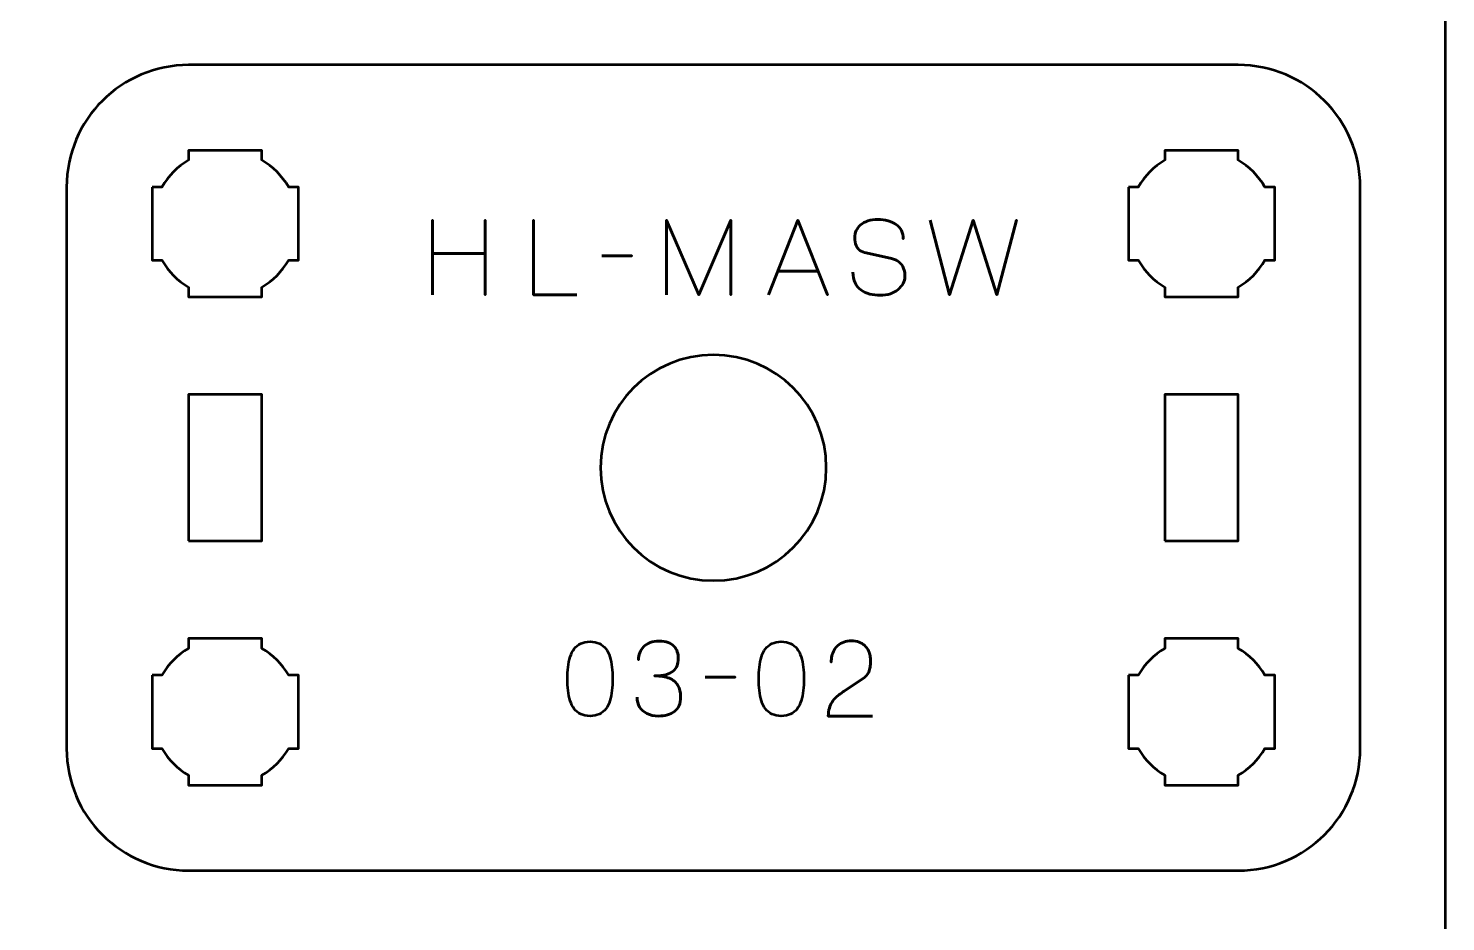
# Model space of a CAD drawing. Header units: centimetres. Extents: x -21 to 0, y -29.7 to 0.
# Drawn here: x -5.81 to 0, y -24.31 to -20.65 of the extents above; entities that cross this region are included whole.
import ezdxf

# ---------------------------------------------------------------- set-up
doc = ezdxf.new("R2010")
doc.units = ezdxf.units.CM
doc.header["$MEASUREMENT"] = 0
doc.layers.add('Layer 1', color=7, linetype='Continuous')

msp = doc.modelspace()

# ---------------------------------------------------------------- linework, layer by layer
at = {"layer": 'Layer 1', "lineweight": 53}
for points in [[(-5.15, -22.75), (-4.85, -22.75), (-4.85, -22.15), (-5.15, -22.15), (-5.15, -22.75)], [(-1.15, -22.75), (-0.85, -22.75), (-0.85, -22.15), (-1.15, -22.15), (-1.15, -22.75)]]:
    msp.add_lwpolyline(points, close=True, dxfattribs=at)
at = {"layer": 'Layer 1', "color": 1, "lineweight": 53}
msp.add_open_spline([(-21.00003, -29.19995), (-21.00003, -29.19995), (-21.00003, -2.89992), (-21.00003, -2.89992), (-21.00003, -2.89992), (-21.00003, -2.81709), (-20.93286, -2.74992), (-20.85003, -2.74992), (-20.85003, -2.74992), (-20.7672, -2.74992), (-20.70003, -2.68275), (-20.70003, -2.59992), (-20.70003, -2.59992), (-20.70003, -2.51709), (-20.7672, -2.44992), (-20.85003, -2.44992), (-20.85003, -2.44992), (-20.93286, -2.44992), (-21.00003, -2.38275), (-21.00003, -2.29992), (-21.00003, -2.29992), (-21.00003, -2.21709), (-20.93286, -2.14992), (-20.85003, -2.14992), (-20.85003, -2.14992), (-20.7672, -2.14992), (-20.70003, -2.08275), (-20.70003, -1.99992), (-20.70003, -1.99992), (-20.70003, -1.91709), (-20.7672, -1.84992), (-20.85003, -1.84992), (-20.85003, -1.84992), (-20.93286, -1.84992), (-21.00003, -1.78275), (-21.00003, -1.69992), (-21.00003, -1.69992), (-21.00003, -1.61709), (-20.93286, -1.54992), (-20.85003, -1.54992), (-20.85003, -1.54992), (-20.7672, -1.54992), (-20.70003, -1.48275), (-20.70003, -1.39992), (-20.70003, -1.39992), (-20.70003, -1.31709), (-20.7672, -1.24992), (-20.85003, -1.24992), (-20.85003, -1.24992), (-20.93286, -1.24992), (-21.00003, -1.18275), (-21.00003, -1.09992), (-21.00003, -1.09992), (-21.00003, -1.09992), (-21.00003, -0.49992), (-21.00003, -0.49992), (-21.00003, -0.49992), (-21.00003, -0.22295), (-20.77694, 0.00004), (-20.49994, 0.00004), (-20.49994, 0.00004), (-20.49994, 0.00004), (-0.50008, 0.00004), (-0.50008, 0.00004), (-0.50008, 0.00004), (-0.22294, 0.00004), (0.00002, -0.22295), (0.00002, -0.49992), (0.00002, -0.49992), (0.00002, -0.49992), (0.00002, -29.19995), (0.00002, -29.19995), (0.00002, -29.19995), (0.00002, -29.47695), (-0.22294, -29.70004), (-0.50008, -29.70004), (-0.50008, -29.70004), (-0.50008, -29.70004), (-20.49994, -29.70004), (-20.49994, -29.70004), (-20.49994, -29.70004), (-20.77694, -29.70004), (-21.00003, -29.47695), (-21.00003, -29.19995)], degree=3, knots=[0, 0, 0, 0, 0.047619, 0.047619, 0.047619, 0.047619, 0.0952381, 0.0952381, 0.0952381, 0.0952381, 0.1428571, 0.1428571, 0.1428571, 0.1428571, 0.1904762, 0.1904762, 0.1904762, 0.1904762, 0.2380952, 0.2380952, 0.2380952, 0.2380952, 0.2857143, 0.2857143, 0.2857143, 0.2857143, 0.3333333, 0.3333333, 0.3333333, 0.3333333, 0.3809524, 0.3809524, 0.3809524, 0.3809524, 0.4285714, 0.4285714, 0.4285714, 0.4285714, 0.4761905, 0.4761905, 0.4761905, 0.4761905, 0.5238095, 0.5238095, 0.5238095, 0.5238095, 0.5714286, 0.5714286, 0.5714286, 0.5714286, 0.6190476, 0.6190476, 0.6190476, 0.6190476, 0.6666667, 0.6666667, 0.6666667, 0.6666667, 0.7142857, 0.7142857, 0.7142857, 0.7142857, 0.7619048, 0.7619048, 0.7619048, 0.7619048, 0.8095238, 0.8095238, 0.8095238, 0.8095238, 0.8571429, 0.8571429, 0.8571429, 0.8571429, 0.9047619, 0.9047619, 0.9047619, 0.9047619, 0.952381, 0.952381, 0.952381, 0.952381, 1, 1, 1, 1], dxfattribs=at)
at = {"layer": 'Layer 1', "color": 3, "lineweight": 53}
msp.add_open_spline([(-5.65, -23.6), (-5.65, -23.6), (-5.65, -21.3), (-5.65, -21.3), (-5.65, -21.3), (-5.65, -21.02391), (-5.42609, -20.8), (-5.15, -20.8), (-5.15, -20.8), (-5.15, -20.8), (-0.85, -20.8), (-0.85, -20.8), (-0.85, -20.8), (-0.57391, -20.8), (-0.35, -21.02391), (-0.35, -21.3), (-0.35, -21.3), (-0.35, -21.3), (-0.35, -23.6), (-0.35, -23.6), (-0.35, -23.6), (-0.35, -23.87609), (-0.57391, -24.1), (-0.85, -24.1), (-0.85, -24.1), (-0.85, -24.1), (-5.15, -24.1), (-5.15, -24.1), (-5.15, -24.1), (-5.42609, -24.1), (-5.65, -23.87609), (-5.65, -23.6)], degree=3, knots=[0, 0, 0, 0, 0.125, 0.125, 0.125, 0.125, 0.25, 0.25, 0.25, 0.25, 0.375, 0.375, 0.375, 0.375, 0.5, 0.5, 0.5, 0.5, 0.625, 0.625, 0.625, 0.625, 0.75, 0.75, 0.75, 0.75, 0.875, 0.875, 0.875, 0.875, 1, 1, 1, 1], dxfattribs=at)
at = {"layer": 'Layer 1', "lineweight": 53}
for points, knots in [([(-5.3, -21.3), (-5.3, -21.3), (-5.25985, -21.3), (-5.25985, -21.3), (-5.25985, -21.3), (-5.2335, -21.25447), (-5.19553, -21.2165), (-5.15, -21.19015), (-5.15, -21.19015), (-5.15, -21.19015), (-5.15, -21.15), (-5.15, -21.15), (-5.15, -21.15), (-5.15, -21.15), (-5, -21.15), (-5, -21.15), (-5, -21.15), (-5, -21.15), (-4.85, -21.15), (-4.85, -21.15), (-4.85, -21.15), (-4.85, -21.15), (-4.85, -21.19015), (-4.85, -21.19015), (-4.85, -21.19015), (-4.80447, -21.2165), (-4.7665, -21.25447), (-4.74015, -21.3), (-4.74015, -21.3), (-4.74015, -21.3), (-4.7, -21.3), (-4.7, -21.3), (-4.7, -21.3), (-4.7, -21.3), (-4.7, -21.45), (-4.7, -21.45), (-4.7, -21.45), (-4.7, -21.45), (-4.7, -21.6), (-4.7, -21.6), (-4.7, -21.6), (-4.7, -21.6), (-4.74015, -21.6), (-4.74015, -21.6), (-4.74015, -21.6), (-4.7665, -21.64553), (-4.80447, -21.6835), (-4.85, -21.70985), (-4.85, -21.70985), (-4.85, -21.70985), (-4.85, -21.75), (-4.85, -21.75), (-4.85, -21.75), (-4.85, -21.75), (-5, -21.75), (-5, -21.75), (-5, -21.75), (-5, -21.75), (-5.15, -21.75), (-5.15, -21.75), (-5.15, -21.75), (-5.15, -21.75), (-5.15, -21.70985), (-5.15, -21.70985), (-5.15, -21.70985), (-5.19553, -21.6835), (-5.2335, -21.64553), (-5.25985, -21.6), (-5.25985, -21.6), (-5.25985, -21.6), (-5.3, -21.6), (-5.3, -21.6), (-5.3, -21.6), (-5.3, -21.6), (-5.3, -21.45), (-5.3, -21.45), (-5.3, -21.45), (-5.3, -21.45), (-5.3, -21.3), (-5.3, -21.3)], [0, 0, 0, 0, 0.05, 0.05, 0.05, 0.05, 0.1, 0.1, 0.1, 0.1, 0.15, 0.15, 0.15, 0.15, 0.2, 0.2, 0.2, 0.2, 0.25, 0.25, 0.25, 0.25, 0.3, 0.3, 0.3, 0.3, 0.35, 0.35, 0.35, 0.35, 0.4, 0.4, 0.4, 0.4, 0.45, 0.45, 0.45, 0.45, 0.5, 0.5, 0.5, 0.5, 0.55, 0.55, 0.55, 0.55, 0.6, 0.6, 0.6, 0.6, 0.65, 0.65, 0.65, 0.65, 0.7, 0.7, 0.7, 0.7, 0.75, 0.75, 0.75, 0.75, 0.8, 0.8, 0.8, 0.8, 0.85, 0.85, 0.85, 0.85, 0.9, 0.9, 0.9, 0.9, 0.95, 0.95, 0.95, 0.95, 1, 1, 1, 1]), ([(-1.3, -21.3), (-1.3, -21.3), (-1.25985, -21.3), (-1.25985, -21.3), (-1.25985, -21.3), (-1.2335, -21.25447), (-1.19553, -21.2165), (-1.15, -21.19015), (-1.15, -21.19015), (-1.15, -21.19015), (-1.15, -21.15), (-1.15, -21.15), (-1.15, -21.15), (-1.15, -21.15), (-1, -21.15), (-1, -21.15), (-1, -21.15), (-1, -21.15), (-0.85, -21.15), (-0.85, -21.15), (-0.85, -21.15), (-0.85, -21.15), (-0.85, -21.19015), (-0.85, -21.19015), (-0.85, -21.19015), (-0.80447, -21.2165), (-0.7665, -21.25447), (-0.74015, -21.3), (-0.74015, -21.3), (-0.74015, -21.3), (-0.7, -21.3), (-0.7, -21.3), (-0.7, -21.3), (-0.7, -21.3), (-0.7, -21.45), (-0.7, -21.45), (-0.7, -21.45), (-0.7, -21.45), (-0.7, -21.6), (-0.7, -21.6), (-0.7, -21.6), (-0.7, -21.6), (-0.74015, -21.6), (-0.74015, -21.6), (-0.74015, -21.6), (-0.7665, -21.64553), (-0.80447, -21.6835), (-0.85, -21.70985), (-0.85, -21.70985), (-0.85, -21.70985), (-0.85, -21.75), (-0.85, -21.75), (-0.85, -21.75), (-0.85, -21.75), (-1, -21.75), (-1, -21.75), (-1, -21.75), (-1, -21.75), (-1.15, -21.75), (-1.15, -21.75), (-1.15, -21.75), (-1.15, -21.75), (-1.15, -21.70985), (-1.15, -21.70985), (-1.15, -21.70985), (-1.19553, -21.6835), (-1.2335, -21.64553), (-1.25985, -21.6), (-1.25985, -21.6), (-1.25985, -21.6), (-1.3, -21.6), (-1.3, -21.6), (-1.3, -21.6), (-1.3, -21.6), (-1.3, -21.45), (-1.3, -21.45), (-1.3, -21.45), (-1.3, -21.45), (-1.3, -21.3), (-1.3, -21.3)], [0, 0, 0, 0, 0.05, 0.05, 0.05, 0.05, 0.1, 0.1, 0.1, 0.1, 0.15, 0.15, 0.15, 0.15, 0.2, 0.2, 0.2, 0.2, 0.25, 0.25, 0.25, 0.25, 0.3, 0.3, 0.3, 0.3, 0.35, 0.35, 0.35, 0.35, 0.4, 0.4, 0.4, 0.4, 0.45, 0.45, 0.45, 0.45, 0.5, 0.5, 0.5, 0.5, 0.55, 0.55, 0.55, 0.55, 0.6, 0.6, 0.6, 0.6, 0.65, 0.65, 0.65, 0.65, 0.7, 0.7, 0.7, 0.7, 0.75, 0.75, 0.75, 0.75, 0.8, 0.8, 0.8, 0.8, 0.85, 0.85, 0.85, 0.85, 0.9, 0.9, 0.9, 0.9, 0.95, 0.95, 0.95, 0.95, 1, 1, 1, 1]), ([(-2.53748, -22.44999), (-2.53748, -22.70539), (-2.74459, -22.9125), (-2.99997, -22.9125), (-2.99997, -22.9125), (-3.25537, -22.9125), (-3.46248, -22.70539), (-3.46248, -22.44999), (-3.46248, -22.44999), (-3.46248, -22.19461), (-3.25537, -21.9875), (-2.99997, -21.9875), (-2.99997, -21.9875), (-2.74459, -21.9875), (-2.53748, -22.19461), (-2.53748, -22.44999)], [0, 0, 0, 0, 0.25, 0.25, 0.25, 0.25, 0.5, 0.5, 0.5, 0.5, 0.75, 0.75, 0.75, 0.75, 1, 1, 1, 1]), ([(-5.3, -23.3), (-5.3, -23.3), (-5.25985, -23.3), (-5.25985, -23.3), (-5.25985, -23.3), (-5.2335, -23.25447), (-5.19553, -23.2165), (-5.15, -23.19015), (-5.15, -23.19015), (-5.15, -23.19015), (-5.15, -23.15), (-5.15, -23.15), (-5.15, -23.15), (-5.15, -23.15), (-5, -23.15), (-5, -23.15), (-5, -23.15), (-5, -23.15), (-4.85, -23.15), (-4.85, -23.15), (-4.85, -23.15), (-4.85, -23.15), (-4.85, -23.19015), (-4.85, -23.19015), (-4.85, -23.19015), (-4.80447, -23.2165), (-4.7665, -23.25447), (-4.74015, -23.3), (-4.74015, -23.3), (-4.74015, -23.3), (-4.7, -23.3), (-4.7, -23.3), (-4.7, -23.3), (-4.7, -23.3), (-4.7, -23.45), (-4.7, -23.45), (-4.7, -23.45), (-4.7, -23.45), (-4.7, -23.6), (-4.7, -23.6), (-4.7, -23.6), (-4.7, -23.6), (-4.74015, -23.6), (-4.74015, -23.6), (-4.74015, -23.6), (-4.7665, -23.64553), (-4.80447, -23.6835), (-4.85, -23.70985), (-4.85, -23.70985), (-4.85, -23.70985), (-4.85, -23.75), (-4.85, -23.75), (-4.85, -23.75), (-4.85, -23.75), (-5, -23.75), (-5, -23.75), (-5, -23.75), (-5, -23.75), (-5.15, -23.75), (-5.15, -23.75), (-5.15, -23.75), (-5.15, -23.75), (-5.15, -23.70985), (-5.15, -23.70985), (-5.15, -23.70985), (-5.19553, -23.6835), (-5.2335, -23.64553), (-5.25985, -23.6), (-5.25985, -23.6), (-5.25985, -23.6), (-5.3, -23.6), (-5.3, -23.6), (-5.3, -23.6), (-5.3, -23.6), (-5.3, -23.45), (-5.3, -23.45), (-5.3, -23.45), (-5.3, -23.45), (-5.3, -23.3), (-5.3, -23.3)], [0, 0, 0, 0, 0.05, 0.05, 0.05, 0.05, 0.1, 0.1, 0.1, 0.1, 0.15, 0.15, 0.15, 0.15, 0.2, 0.2, 0.2, 0.2, 0.25, 0.25, 0.25, 0.25, 0.3, 0.3, 0.3, 0.3, 0.35, 0.35, 0.35, 0.35, 0.4, 0.4, 0.4, 0.4, 0.45, 0.45, 0.45, 0.45, 0.5, 0.5, 0.5, 0.5, 0.55, 0.55, 0.55, 0.55, 0.6, 0.6, 0.6, 0.6, 0.65, 0.65, 0.65, 0.65, 0.7, 0.7, 0.7, 0.7, 0.75, 0.75, 0.75, 0.75, 0.8, 0.8, 0.8, 0.8, 0.85, 0.85, 0.85, 0.85, 0.9, 0.9, 0.9, 0.9, 0.95, 0.95, 0.95, 0.95, 1, 1, 1, 1]), ([(-1.3, -23.3), (-1.3, -23.3), (-1.25985, -23.3), (-1.25985, -23.3), (-1.25985, -23.3), (-1.2335, -23.25447), (-1.19553, -23.2165), (-1.15, -23.19015), (-1.15, -23.19015), (-1.15, -23.19015), (-1.15, -23.15), (-1.15, -23.15), (-1.15, -23.15), (-1.15, -23.15), (-1, -23.15), (-1, -23.15), (-1, -23.15), (-1, -23.15), (-0.85, -23.15), (-0.85, -23.15), (-0.85, -23.15), (-0.85, -23.15), (-0.85, -23.19015), (-0.85, -23.19015), (-0.85, -23.19015), (-0.80447, -23.2165), (-0.7665, -23.25447), (-0.74015, -23.3), (-0.74015, -23.3), (-0.74015, -23.3), (-0.7, -23.3), (-0.7, -23.3), (-0.7, -23.3), (-0.7, -23.3), (-0.7, -23.45), (-0.7, -23.45), (-0.7, -23.45), (-0.7, -23.45), (-0.7, -23.6), (-0.7, -23.6), (-0.7, -23.6), (-0.7, -23.6), (-0.74015, -23.6), (-0.74015, -23.6), (-0.74015, -23.6), (-0.7665, -23.64553), (-0.80447, -23.6835), (-0.85, -23.70985), (-0.85, -23.70985), (-0.85, -23.70985), (-0.85, -23.75), (-0.85, -23.75), (-0.85, -23.75), (-0.85, -23.75), (-1, -23.75), (-1, -23.75), (-1, -23.75), (-1, -23.75), (-1.15, -23.75), (-1.15, -23.75), (-1.15, -23.75), (-1.15, -23.75), (-1.15, -23.70985), (-1.15, -23.70985), (-1.15, -23.70985), (-1.19553, -23.6835), (-1.2335, -23.64553), (-1.25985, -23.6), (-1.25985, -23.6), (-1.25985, -23.6), (-1.3, -23.6), (-1.3, -23.6), (-1.3, -23.6), (-1.3, -23.6), (-1.3, -23.45), (-1.3, -23.45), (-1.3, -23.45), (-1.3, -23.45), (-1.3, -23.3), (-1.3, -23.3)], [0, 0, 0, 0, 0.05, 0.05, 0.05, 0.05, 0.1, 0.1, 0.1, 0.1, 0.15, 0.15, 0.15, 0.15, 0.2, 0.2, 0.2, 0.2, 0.25, 0.25, 0.25, 0.25, 0.3, 0.3, 0.3, 0.3, 0.35, 0.35, 0.35, 0.35, 0.4, 0.4, 0.4, 0.4, 0.45, 0.45, 0.45, 0.45, 0.5, 0.5, 0.5, 0.5, 0.55, 0.55, 0.55, 0.55, 0.6, 0.6, 0.6, 0.6, 0.65, 0.65, 0.65, 0.65, 0.7, 0.7, 0.7, 0.7, 0.75, 0.75, 0.75, 0.75, 0.8, 0.8, 0.8, 0.8, 0.85, 0.85, 0.85, 0.85, 0.9, 0.9, 0.9, 0.9, 0.95, 0.95, 0.95, 0.95, 1, 1, 1, 1])]:
    msp.add_open_spline(points, degree=3, knots=knots, dxfattribs=at)
at = {"layer": 'Layer 1', "color": 5, "lineweight": 53}
for points, knots in [([(-4.15082, -21.74112), (-4.15082, -21.74112), (-4.15082, -21.57221), (-4.15082, -21.57221), (-4.15082, -21.57221), (-4.15082, -21.57221), (-3.93535, -21.57221), (-3.93535, -21.57221), (-3.93535, -21.57221), (-3.93535, -21.57221), (-3.93535, -21.74112), (-3.93535, -21.74112), (-3.93535, -21.74112), (-3.93535, -21.74112), (-3.93535, -21.43632), (-3.93535, -21.43632), (-3.93535, -21.43632), (-3.93535, -21.43632), (-3.93535, -21.57221), (-3.93535, -21.57221), (-3.93535, -21.57221), (-3.93535, -21.57221), (-4.15082, -21.57221), (-4.15082, -21.57221), (-4.15082, -21.57221), (-4.15082, -21.57221), (-4.15082, -21.43632), (-4.15082, -21.43632), (-4.15082, -21.43632), (-4.15082, -21.43632), (-4.15082, -21.74112), (-4.15082, -21.74112)], [0, 0, 0, 0, 0.125, 0.125, 0.125, 0.125, 0.25, 0.25, 0.25, 0.25, 0.375, 0.375, 0.375, 0.375, 0.5, 0.5, 0.5, 0.5, 0.625, 0.625, 0.625, 0.625, 0.75, 0.75, 0.75, 0.75, 0.875, 0.875, 0.875, 0.875, 1, 1, 1, 1]), ([(-3.55943, -21.74112), (-3.55943, -21.74112), (-3.73765, -21.74112), (-3.73765, -21.74112), (-3.73765, -21.74112), (-3.73765, -21.74112), (-3.73765, -21.4359), (-3.73765, -21.4359), (-3.73765, -21.4359), (-3.73765, -21.4359), (-3.73765, -21.74112), (-3.73765, -21.74112), (-3.73765, -21.74112), (-3.73765, -21.74112), (-3.55943, -21.74112), (-3.55943, -21.74112)], [0, 0, 0, 0, 0.25, 0.25, 0.25, 0.25, 0.5, 0.5, 0.5, 0.5, 0.75, 0.75, 0.75, 0.75, 1, 1, 1, 1]), ([(-3.19156, -21.74112), (-3.19156, -21.74112), (-3.19156, -21.4359), (-3.19156, -21.4359), (-3.19156, -21.4359), (-3.19156, -21.4359), (-3.06033, -21.74112), (-3.06033, -21.74112), (-3.06033, -21.74112), (-3.06033, -21.74112), (-2.92867, -21.4359), (-2.92867, -21.4359), (-2.92867, -21.4359), (-2.92867, -21.4359), (-2.92867, -21.74112), (-2.92867, -21.74112), (-2.92867, -21.74112), (-2.92867, -21.74112), (-2.92867, -21.4359), (-2.92867, -21.4359), (-2.92867, -21.4359), (-2.92867, -21.4359), (-3.06033, -21.74112), (-3.06033, -21.74112), (-3.06033, -21.74112), (-3.06033, -21.74112), (-3.19156, -21.4359), (-3.19156, -21.4359), (-3.19156, -21.4359), (-3.19156, -21.4359), (-3.19156, -21.74112), (-3.19156, -21.74112)], [0, 0, 0, 0, 0.125, 0.125, 0.125, 0.125, 0.25, 0.25, 0.25, 0.25, 0.375, 0.375, 0.375, 0.375, 0.5, 0.5, 0.5, 0.5, 0.625, 0.625, 0.625, 0.625, 0.75, 0.75, 0.75, 0.75, 0.875, 0.875, 0.875, 0.875, 1, 1, 1, 1]), ([(-2.77458, -21.74112), (-2.77458, -21.74112), (-2.65351, -21.4359), (-2.65351, -21.4359), (-2.65351, -21.4359), (-2.65351, -21.4359), (-2.53201, -21.74112), (-2.53201, -21.74112), (-2.53201, -21.74112), (-2.53201, -21.74112), (-2.65351, -21.4359), (-2.65351, -21.4359), (-2.65351, -21.4359), (-2.65351, -21.4359), (-2.77458, -21.74112), (-2.77458, -21.74112)], [0, 0, 0, 0, 0.25, 0.25, 0.25, 0.25, 0.5, 0.5, 0.5, 0.5, 0.75, 0.75, 0.75, 0.75, 1, 1, 1, 1]), ([(-2.42872, -21.64883), (-2.42858, -21.6657), (-2.42562, -21.68016), (-2.41969, -21.69223), (-2.41969, -21.69223), (-2.41383, -21.70422), (-2.40565, -21.71403), (-2.39535, -21.72165), (-2.39535, -21.72165), (-2.38498, -21.7292), (-2.37305, -21.73477), (-2.35958, -21.73837), (-2.35958, -21.73837), (-2.34617, -21.7419), (-2.33178, -21.74366), (-2.31654, -21.74366), (-2.31654, -21.74366), (-2.30116, -21.74359), (-2.28733, -21.74133), (-2.27498, -21.73703), (-2.27498, -21.73703), (-2.2627, -21.73272), (-2.25219, -21.72694), (-2.24337, -21.71967), (-2.24337, -21.71967), (-2.23462, -21.7124), (-2.22785, -21.70429), (-2.22305, -21.69526), (-2.22305, -21.69526), (-2.21825, -21.68623), (-2.21571, -21.67699), (-2.21536, -21.66746), (-2.21536, -21.66746), (-2.21494, -21.65497), (-2.21677, -21.64354), (-2.22079, -21.63324), (-2.22079, -21.63324), (-2.22482, -21.62294), (-2.23103, -21.61433), (-2.23942, -21.60728), (-2.23942, -21.60728), (-2.24775, -21.60022), (-2.25826, -21.59528), (-2.27082, -21.59253), (-2.27082, -21.59253), (-2.27082, -21.59253), (-2.37453, -21.57009), (-2.37453, -21.57009), (-2.37453, -21.57009), (-2.38427, -21.56805), (-2.39267, -21.56459), (-2.39958, -21.55979), (-2.39958, -21.55979), (-2.4065, -21.55493), (-2.41186, -21.54822), (-2.41553, -21.53961), (-2.41553, -21.53961), (-2.4192, -21.53108), (-2.4211, -21.52021), (-2.4211, -21.50702), (-2.4211, -21.50702), (-2.4211, -21.497), (-2.41905, -21.48755), (-2.41489, -21.47866), (-2.41489, -21.47866), (-2.4108, -21.46977), (-2.40473, -21.46193), (-2.39676, -21.45502), (-2.39676, -21.45502), (-2.38879, -21.44818), (-2.37891, -21.44281), (-2.3672, -21.43893), (-2.3672, -21.43893), (-2.35541, -21.43498), (-2.34194, -21.43301), (-2.3267, -21.43294), (-2.3267, -21.43294), (-2.31139, -21.43294), (-2.29735, -21.4347), (-2.28451, -21.43823), (-2.28451, -21.43823), (-2.27174, -21.44176), (-2.26066, -21.44684), (-2.25135, -21.45361), (-2.25135, -21.45361), (-2.24203, -21.46038), (-2.23484, -21.46871), (-2.2299, -21.47844), (-2.2299, -21.47844), (-2.22496, -21.48825), (-2.22263, -21.49947), (-2.22298, -21.5121), (-2.22298, -21.5121), (-2.22263, -21.49947), (-2.22496, -21.48825), (-2.2299, -21.47844), (-2.2299, -21.47844), (-2.23484, -21.46871), (-2.24203, -21.46038), (-2.25135, -21.45361), (-2.25135, -21.45361), (-2.26066, -21.44684), (-2.27174, -21.44176), (-2.28451, -21.43823), (-2.28451, -21.43823), (-2.29735, -21.4347), (-2.31139, -21.43294), (-2.3267, -21.43294), (-2.3267, -21.43294), (-2.34194, -21.43301), (-2.35541, -21.43498), (-2.3672, -21.43893), (-2.3672, -21.43893), (-2.37891, -21.44281), (-2.38879, -21.44818), (-2.39676, -21.45502), (-2.39676, -21.45502), (-2.40473, -21.46193), (-2.4108, -21.46977), (-2.41489, -21.47866), (-2.41489, -21.47866), (-2.41905, -21.48755), (-2.4211, -21.497), (-2.4211, -21.50702), (-2.4211, -21.50702), (-2.4211, -21.52021), (-2.41927, -21.53108), (-2.41574, -21.53954), (-2.41574, -21.53954), (-2.41214, -21.54808), (-2.40685, -21.55471), (-2.39993, -21.55958), (-2.39993, -21.55958), (-2.39302, -21.56438), (-2.38455, -21.56791), (-2.37453, -21.57009), (-2.37453, -21.57009), (-2.37453, -21.57009), (-2.27082, -21.59253), (-2.27082, -21.59253), (-2.27082, -21.59253), (-2.25798, -21.59528), (-2.24739, -21.60022), (-2.23907, -21.60728), (-2.23907, -21.60728), (-2.23067, -21.61433), (-2.22453, -21.62294), (-2.22058, -21.63324), (-2.22058, -21.63324), (-2.2167, -21.64354), (-2.21494, -21.65497), (-2.21536, -21.66746), (-2.21536, -21.66746), (-2.21571, -21.67699), (-2.21825, -21.68623), (-2.22305, -21.69526), (-2.22305, -21.69526), (-2.22785, -21.70429), (-2.23462, -21.7124), (-2.24337, -21.71967), (-2.24337, -21.71967), (-2.25219, -21.72694), (-2.2627, -21.73272), (-2.27498, -21.73703), (-2.27498, -21.73703), (-2.28733, -21.74133), (-2.30116, -21.74359), (-2.31654, -21.74366), (-2.31654, -21.74366), (-2.33178, -21.74366), (-2.34617, -21.7419), (-2.35958, -21.73837), (-2.35958, -21.73837), (-2.37305, -21.73477), (-2.38498, -21.7292), (-2.39535, -21.72165), (-2.39535, -21.72165), (-2.40565, -21.71403), (-2.41383, -21.70422), (-2.41969, -21.69223), (-2.41969, -21.69223), (-2.42562, -21.68016), (-2.42858, -21.6657), (-2.42872, -21.64883)], [0, 0, 0, 0, 0.0217391, 0.0217391, 0.0217391, 0.0217391, 0.0434783, 0.0434783, 0.0434783, 0.0434783, 0.0652174, 0.0652174, 0.0652174, 0.0652174, 0.0869565, 0.0869565, 0.0869565, 0.0869565, 0.1086957, 0.1086957, 0.1086957, 0.1086957, 0.1304348, 0.1304348, 0.1304348, 0.1304348, 0.1521739, 0.1521739, 0.1521739, 0.1521739, 0.173913, 0.173913, 0.173913, 0.173913, 0.1956522, 0.1956522, 0.1956522, 0.1956522, 0.2173913, 0.2173913, 0.2173913, 0.2173913, 0.2391304, 0.2391304, 0.2391304, 0.2391304, 0.2608696, 0.2608696, 0.2608696, 0.2608696, 0.2826087, 0.2826087, 0.2826087, 0.2826087, 0.3043478, 0.3043478, 0.3043478, 0.3043478, 0.326087, 0.326087, 0.326087, 0.326087, 0.3478261, 0.3478261, 0.3478261, 0.3478261, 0.3695652, 0.3695652, 0.3695652, 0.3695652, 0.3913043, 0.3913043, 0.3913043, 0.3913043, 0.4130435, 0.4130435, 0.4130435, 0.4130435, 0.4347826, 0.4347826, 0.4347826, 0.4347826, 0.4565217, 0.4565217, 0.4565217, 0.4565217, 0.4782609, 0.4782609, 0.4782609, 0.4782609, 0.5, 0.5, 0.5, 0.5, 0.5217391, 0.5217391, 0.5217391, 0.5217391, 0.5434783, 0.5434783, 0.5434783, 0.5434783, 0.5652174, 0.5652174, 0.5652174, 0.5652174, 0.5869565, 0.5869565, 0.5869565, 0.5869565, 0.6086957, 0.6086957, 0.6086957, 0.6086957, 0.6304348, 0.6304348, 0.6304348, 0.6304348, 0.6521739, 0.6521739, 0.6521739, 0.6521739, 0.673913, 0.673913, 0.673913, 0.673913, 0.6956522, 0.6956522, 0.6956522, 0.6956522, 0.7173913, 0.7173913, 0.7173913, 0.7173913, 0.7391304, 0.7391304, 0.7391304, 0.7391304, 0.7608696, 0.7608696, 0.7608696, 0.7608696, 0.7826087, 0.7826087, 0.7826087, 0.7826087, 0.8043478, 0.8043478, 0.8043478, 0.8043478, 0.826087, 0.826087, 0.826087, 0.826087, 0.8478261, 0.8478261, 0.8478261, 0.8478261, 0.8695652, 0.8695652, 0.8695652, 0.8695652, 0.8913043, 0.8913043, 0.8913043, 0.8913043, 0.9130435, 0.9130435, 0.9130435, 0.9130435, 0.9347826, 0.9347826, 0.9347826, 0.9347826, 0.9565217, 0.9565217, 0.9565217, 0.9565217, 0.9782609, 0.9782609, 0.9782609, 0.9782609, 1, 1, 1, 1]), ([(-2.11249, -21.4359), (-2.11249, -21.4359), (-2.03206, -21.74112), (-2.03206, -21.74112), (-2.03206, -21.74112), (-2.03206, -21.74112), (-1.93512, -21.4359), (-1.93512, -21.4359), (-1.93512, -21.4359), (-1.93512, -21.4359), (-1.83817, -21.74112), (-1.83817, -21.74112), (-1.83817, -21.74112), (-1.83817, -21.74112), (-1.75774, -21.4359), (-1.75774, -21.4359), (-1.75774, -21.4359), (-1.75774, -21.4359), (-1.83817, -21.74112), (-1.83817, -21.74112), (-1.83817, -21.74112), (-1.83817, -21.74112), (-1.93512, -21.4359), (-1.93512, -21.4359), (-1.93512, -21.4359), (-1.93512, -21.4359), (-2.03206, -21.74112), (-2.03206, -21.74112), (-2.03206, -21.74112), (-2.03206, -21.74112), (-2.11249, -21.4359), (-2.11249, -21.4359)], [0, 0, 0, 0, 0.125, 0.125, 0.125, 0.125, 0.25, 0.25, 0.25, 0.25, 0.375, 0.375, 0.375, 0.375, 0.5, 0.5, 0.5, 0.5, 0.625, 0.625, 0.625, 0.625, 0.75, 0.75, 0.75, 0.75, 0.875, 0.875, 0.875, 0.875, 1, 1, 1, 1]), ([(-3.45741, -21.58152), (-3.45741, -21.58152), (-3.33422, -21.58152), (-3.33422, -21.58152), (-3.33422, -21.58152), (-3.33422, -21.58152), (-3.45741, -21.58152), (-3.45741, -21.58152)], [0, 0, 0, 0, 0.5, 0.5, 0.5, 0.5, 1, 1, 1, 1]), ([(-2.73648, -21.64502), (-2.73648, -21.64502), (-2.57054, -21.64502), (-2.57054, -21.64502), (-2.57054, -21.64502), (-2.57054, -21.64502), (-2.73648, -21.64502), (-2.73648, -21.64502)], [0, 0, 0, 0, 0.5, 0.5, 0.5, 0.5, 1, 1, 1, 1]), ([(-3.50545, -23.46705), (-3.49064, -23.46698), (-3.47787, -23.46437), (-3.46721, -23.45929), (-3.46721, -23.45929), (-3.45663, -23.45421), (-3.44781, -23.44694), (-3.44076, -23.4377), (-3.44076, -23.4377), (-3.43377, -23.42839), (-3.42827, -23.41738), (-3.42418, -23.40468), (-3.42418, -23.40468), (-3.42015, -23.39198), (-3.41726, -23.37808), (-3.41564, -23.36284), (-3.41564, -23.36284), (-3.41394, -23.3476), (-3.4131, -23.33158), (-3.41317, -23.31465), (-3.41317, -23.31465), (-3.4131, -23.29779), (-3.41394, -23.28177), (-3.41564, -23.2666), (-3.41564, -23.2666), (-3.41726, -23.25143), (-3.42015, -23.23746), (-3.42418, -23.22476), (-3.42418, -23.22476), (-3.42827, -23.21213), (-3.43377, -23.20113), (-3.44076, -23.19174), (-3.44076, -23.19174), (-3.44781, -23.18243), (-3.45663, -23.17516), (-3.46721, -23.17008), (-3.46721, -23.17008), (-3.47787, -23.16493), (-3.49064, -23.16232), (-3.50545, -23.16225), (-3.50545, -23.16225), (-3.52027, -23.16232), (-3.53304, -23.16493), (-3.5437, -23.17008), (-3.5437, -23.17008), (-3.55428, -23.17516), (-3.5631, -23.18243), (-3.57015, -23.19174), (-3.57015, -23.19174), (-3.57714, -23.20113), (-3.58264, -23.21213), (-3.58673, -23.22476), (-3.58673, -23.22476), (-3.59076, -23.23746), (-3.59365, -23.25143), (-3.59527, -23.2666), (-3.59527, -23.2666), (-3.59696, -23.28177), (-3.59781, -23.29779), (-3.59774, -23.31465), (-3.59774, -23.31465), (-3.59781, -23.33158), (-3.59696, -23.3476), (-3.59527, -23.36284), (-3.59527, -23.36284), (-3.59365, -23.37808), (-3.59076, -23.39198), (-3.58673, -23.40468), (-3.58673, -23.40468), (-3.58264, -23.41738), (-3.57714, -23.42839), (-3.57015, -23.4377), (-3.57015, -23.4377), (-3.5631, -23.44694), (-3.55428, -23.45421), (-3.5437, -23.45929), (-3.5437, -23.45929), (-3.53304, -23.46437), (-3.52027, -23.46698), (-3.50545, -23.46705)], [0, 0, 0, 0, 0.05, 0.05, 0.05, 0.05, 0.1, 0.1, 0.1, 0.1, 0.15, 0.15, 0.15, 0.15, 0.2, 0.2, 0.2, 0.2, 0.25, 0.25, 0.25, 0.25, 0.3, 0.3, 0.3, 0.3, 0.35, 0.35, 0.35, 0.35, 0.4, 0.4, 0.4, 0.4, 0.45, 0.45, 0.45, 0.45, 0.5, 0.5, 0.5, 0.5, 0.55, 0.55, 0.55, 0.55, 0.6, 0.6, 0.6, 0.6, 0.65, 0.65, 0.65, 0.65, 0.7, 0.7, 0.7, 0.7, 0.75, 0.75, 0.75, 0.75, 0.8, 0.8, 0.8, 0.8, 0.85, 0.85, 0.85, 0.85, 0.9, 0.9, 0.9, 0.9, 0.95, 0.95, 0.95, 0.95, 1, 1, 1, 1]), ([(-3.50545, -23.46705), (-3.49064, -23.46698), (-3.47787, -23.46437), (-3.46721, -23.45929), (-3.46721, -23.45929), (-3.45663, -23.45421), (-3.44781, -23.44694), (-3.44076, -23.4377), (-3.44076, -23.4377), (-3.43377, -23.42839), (-3.42827, -23.41738), (-3.42418, -23.40468), (-3.42418, -23.40468), (-3.42015, -23.39198), (-3.41726, -23.37808), (-3.41564, -23.36284), (-3.41564, -23.36284), (-3.41394, -23.3476), (-3.4131, -23.33158), (-3.41317, -23.31465), (-3.41317, -23.31465), (-3.4131, -23.29779), (-3.41394, -23.28177), (-3.41564, -23.2666), (-3.41564, -23.2666), (-3.41726, -23.25143), (-3.42015, -23.23746), (-3.42418, -23.22476), (-3.42418, -23.22476), (-3.42827, -23.21213), (-3.43377, -23.20113), (-3.44076, -23.19174), (-3.44076, -23.19174), (-3.44781, -23.18243), (-3.45663, -23.17516), (-3.46721, -23.17008), (-3.46721, -23.17008), (-3.47787, -23.16493), (-3.49064, -23.16232), (-3.50545, -23.16225), (-3.50545, -23.16225), (-3.52027, -23.16232), (-3.53304, -23.16493), (-3.5437, -23.17008), (-3.5437, -23.17008), (-3.55428, -23.17516), (-3.5631, -23.18243), (-3.57015, -23.19174), (-3.57015, -23.19174), (-3.57714, -23.20113), (-3.58264, -23.21213), (-3.58673, -23.22476), (-3.58673, -23.22476), (-3.59076, -23.23746), (-3.59365, -23.25143), (-3.59527, -23.2666), (-3.59527, -23.2666), (-3.59696, -23.28177), (-3.59781, -23.29779), (-3.59774, -23.31465), (-3.59774, -23.31465), (-3.59781, -23.33158), (-3.59696, -23.3476), (-3.59527, -23.36284), (-3.59527, -23.36284), (-3.59365, -23.37808), (-3.59076, -23.39198), (-3.58673, -23.40468), (-3.58673, -23.40468), (-3.58264, -23.41738), (-3.57714, -23.42839), (-3.57015, -23.4377), (-3.57015, -23.4377), (-3.5631, -23.44694), (-3.55428, -23.45421), (-3.5437, -23.45929), (-3.5437, -23.45929), (-3.53304, -23.46437), (-3.52027, -23.46698), (-3.50545, -23.46705)], [0, 0, 0, 0, 0.05, 0.05, 0.05, 0.05, 0.1, 0.1, 0.1, 0.1, 0.15, 0.15, 0.15, 0.15, 0.2, 0.2, 0.2, 0.2, 0.25, 0.25, 0.25, 0.25, 0.3, 0.3, 0.3, 0.3, 0.35, 0.35, 0.35, 0.35, 0.4, 0.4, 0.4, 0.4, 0.45, 0.45, 0.45, 0.45, 0.5, 0.5, 0.5, 0.5, 0.55, 0.55, 0.55, 0.55, 0.6, 0.6, 0.6, 0.6, 0.65, 0.65, 0.65, 0.65, 0.7, 0.7, 0.7, 0.7, 0.75, 0.75, 0.75, 0.75, 0.8, 0.8, 0.8, 0.8, 0.85, 0.85, 0.85, 0.85, 0.9, 0.9, 0.9, 0.9, 0.95, 0.95, 0.95, 0.95, 1, 1, 1, 1]), ([(-3.31284, -23.39043), (-3.31277, -23.40567), (-3.30924, -23.41893), (-3.30226, -23.43043), (-3.30226, -23.43043), (-3.29527, -23.44186), (-3.28532, -23.45082), (-3.27234, -23.45724), (-3.27234, -23.45724), (-3.25936, -23.46366), (-3.24377, -23.46691), (-3.22563, -23.46705), (-3.22563, -23.46705), (-3.21202, -23.46705), (-3.19967, -23.46564), (-3.18845, -23.46268), (-3.18845, -23.46268), (-3.1773, -23.45971), (-3.16771, -23.45513), (-3.15959, -23.44885), (-3.15959, -23.44885), (-3.15148, -23.44257), (-3.14527, -23.43445), (-3.14083, -23.42458), (-3.14083, -23.42458), (-3.13645, -23.41463), (-3.13427, -23.4027), (-3.1342, -23.38873), (-3.1342, -23.38873), (-3.13412, -23.37011), (-3.13793, -23.35437), (-3.14548, -23.3416), (-3.14548, -23.3416), (-3.15303, -23.32883), (-3.16475, -23.31924), (-3.18048, -23.31268), (-3.18048, -23.31268), (-3.19621, -23.30611), (-3.21639, -23.3028), (-3.24087, -23.3028), (-3.24087, -23.3028), (-3.2226, -23.30287), (-3.20729, -23.30118), (-3.1948, -23.29772), (-3.1948, -23.29772), (-3.18238, -23.29426), (-3.17244, -23.28939), (-3.16496, -23.28304), (-3.16496, -23.28304), (-3.15748, -23.27676), (-3.15205, -23.26928), (-3.1488, -23.26068), (-3.1488, -23.26068), (-3.14548, -23.25214), (-3.14386, -23.24276), (-3.14393, -23.23253), (-3.14393, -23.23253), (-3.14386, -23.22229), (-3.14527, -23.21284), (-3.14809, -23.20409), (-3.14809, -23.20409), (-3.15085, -23.19534), (-3.15536, -23.18765), (-3.1615, -23.18109), (-3.1615, -23.18109), (-3.16764, -23.17453), (-3.17575, -23.16938), (-3.1857, -23.16571), (-3.1857, -23.16571), (-3.19572, -23.16204), (-3.20793, -23.16021), (-3.22225, -23.16014), (-3.22225, -23.16014), (-3.2365, -23.16021), (-3.24899, -23.16232), (-3.25957, -23.16642), (-3.25957, -23.16642), (-3.27023, -23.17051), (-3.27897, -23.17608), (-3.28603, -23.18321), (-3.28603, -23.18321), (-3.29301, -23.19033), (-3.29824, -23.19845), (-3.30169, -23.20762), (-3.30169, -23.20762), (-3.30522, -23.21679), (-3.30691, -23.22653), (-3.30691, -23.23676), (-3.30691, -23.23676), (-3.30691, -23.22653), (-3.30522, -23.21679), (-3.30169, -23.20762), (-3.30169, -23.20762), (-3.29824, -23.19845), (-3.29301, -23.19033), (-3.28603, -23.18321), (-3.28603, -23.18321), (-3.27897, -23.17608), (-3.27023, -23.17051), (-3.25957, -23.16642), (-3.25957, -23.16642), (-3.24899, -23.16232), (-3.2365, -23.16021), (-3.22225, -23.16014), (-3.22225, -23.16014), (-3.20793, -23.16021), (-3.19572, -23.16204), (-3.1857, -23.16571), (-3.1857, -23.16571), (-3.17575, -23.16938), (-3.16764, -23.17453), (-3.1615, -23.18109), (-3.1615, -23.18109), (-3.15536, -23.18765), (-3.15085, -23.19534), (-3.14809, -23.20409), (-3.14809, -23.20409), (-3.14527, -23.21284), (-3.14386, -23.22229), (-3.14393, -23.23253), (-3.14393, -23.23253), (-3.14386, -23.24276), (-3.14548, -23.25214), (-3.1488, -23.26068), (-3.1488, -23.26068), (-3.15205, -23.26928), (-3.15748, -23.27676), (-3.16496, -23.28304), (-3.16496, -23.28304), (-3.17244, -23.28939), (-3.18238, -23.29426), (-3.1948, -23.29772), (-3.1948, -23.29772), (-3.20729, -23.30118), (-3.2226, -23.30287), (-3.24087, -23.3028), (-3.24087, -23.3028), (-3.21639, -23.3028), (-3.19621, -23.30611), (-3.18048, -23.31268), (-3.18048, -23.31268), (-3.16475, -23.31924), (-3.15303, -23.32883), (-3.14548, -23.3416), (-3.14548, -23.3416), (-3.13793, -23.35437), (-3.13412, -23.37011), (-3.1342, -23.38873), (-3.1342, -23.38873), (-3.13427, -23.4027), (-3.13645, -23.41463), (-3.14083, -23.42458), (-3.14083, -23.42458), (-3.14527, -23.43445), (-3.15148, -23.44257), (-3.15959, -23.44885), (-3.15959, -23.44885), (-3.16771, -23.45513), (-3.1773, -23.45971), (-3.18845, -23.46268), (-3.18845, -23.46268), (-3.19967, -23.46564), (-3.21202, -23.46705), (-3.22563, -23.46705), (-3.22563, -23.46705), (-3.24377, -23.46691), (-3.25936, -23.46366), (-3.27234, -23.45724), (-3.27234, -23.45724), (-3.28532, -23.45082), (-3.29527, -23.44186), (-3.30226, -23.43043), (-3.30226, -23.43043), (-3.30924, -23.41893), (-3.31277, -23.40567), (-3.31284, -23.39043)], [0, 0, 0, 0, 0.0227273, 0.0227273, 0.0227273, 0.0227273, 0.0454545, 0.0454545, 0.0454545, 0.0454545, 0.0681818, 0.0681818, 0.0681818, 0.0681818, 0.0909091, 0.0909091, 0.0909091, 0.0909091, 0.1136364, 0.1136364, 0.1136364, 0.1136364, 0.1363636, 0.1363636, 0.1363636, 0.1363636, 0.1590909, 0.1590909, 0.1590909, 0.1590909, 0.1818182, 0.1818182, 0.1818182, 0.1818182, 0.2045455, 0.2045455, 0.2045455, 0.2045455, 0.2272727, 0.2272727, 0.2272727, 0.2272727, 0.25, 0.25, 0.25, 0.25, 0.2727273, 0.2727273, 0.2727273, 0.2727273, 0.2954545, 0.2954545, 0.2954545, 0.2954545, 0.3181818, 0.3181818, 0.3181818, 0.3181818, 0.3409091, 0.3409091, 0.3409091, 0.3409091, 0.3636364, 0.3636364, 0.3636364, 0.3636364, 0.3863636, 0.3863636, 0.3863636, 0.3863636, 0.4090909, 0.4090909, 0.4090909, 0.4090909, 0.4318182, 0.4318182, 0.4318182, 0.4318182, 0.4545455, 0.4545455, 0.4545455, 0.4545455, 0.4772727, 0.4772727, 0.4772727, 0.4772727, 0.5, 0.5, 0.5, 0.5, 0.5227273, 0.5227273, 0.5227273, 0.5227273, 0.5454545, 0.5454545, 0.5454545, 0.5454545, 0.5681818, 0.5681818, 0.5681818, 0.5681818, 0.5909091, 0.5909091, 0.5909091, 0.5909091, 0.6136364, 0.6136364, 0.6136364, 0.6136364, 0.6363636, 0.6363636, 0.6363636, 0.6363636, 0.6590909, 0.6590909, 0.6590909, 0.6590909, 0.6818182, 0.6818182, 0.6818182, 0.6818182, 0.7045455, 0.7045455, 0.7045455, 0.7045455, 0.7272727, 0.7272727, 0.7272727, 0.7272727, 0.75, 0.75, 0.75, 0.75, 0.7727273, 0.7727273, 0.7727273, 0.7727273, 0.7954545, 0.7954545, 0.7954545, 0.7954545, 0.8181818, 0.8181818, 0.8181818, 0.8181818, 0.8409091, 0.8409091, 0.8409091, 0.8409091, 0.8636364, 0.8636364, 0.8636364, 0.8636364, 0.8863636, 0.8863636, 0.8863636, 0.8863636, 0.9090909, 0.9090909, 0.9090909, 0.9090909, 0.9318182, 0.9318182, 0.9318182, 0.9318182, 0.9545455, 0.9545455, 0.9545455, 0.9545455, 0.9772727, 0.9772727, 0.9772727, 0.9772727, 1, 1, 1, 1]), ([(-2.72187, -23.46705), (-2.70706, -23.46698), (-2.69429, -23.46437), (-2.68363, -23.45929), (-2.68363, -23.45929), (-2.67305, -23.45421), (-2.66423, -23.44694), (-2.65718, -23.4377), (-2.65718, -23.4377), (-2.65019, -23.42839), (-2.64469, -23.41738), (-2.6406, -23.40468), (-2.6406, -23.40468), (-2.63657, -23.39198), (-2.63368, -23.37808), (-2.63206, -23.36284), (-2.63206, -23.36284), (-2.63036, -23.3476), (-2.62952, -23.33158), (-2.62959, -23.31465), (-2.62959, -23.31465), (-2.62952, -23.29779), (-2.63036, -23.28177), (-2.63206, -23.2666), (-2.63206, -23.2666), (-2.63368, -23.25143), (-2.63657, -23.23746), (-2.6406, -23.22476), (-2.6406, -23.22476), (-2.64469, -23.21213), (-2.65019, -23.20113), (-2.65718, -23.19174), (-2.65718, -23.19174), (-2.66423, -23.18243), (-2.67305, -23.17516), (-2.68363, -23.17008), (-2.68363, -23.17008), (-2.69429, -23.16493), (-2.70706, -23.16232), (-2.72187, -23.16225), (-2.72187, -23.16225), (-2.73669, -23.16232), (-2.74946, -23.16493), (-2.76012, -23.17008), (-2.76012, -23.17008), (-2.7707, -23.17516), (-2.77952, -23.18243), (-2.78657, -23.19174), (-2.78657, -23.19174), (-2.79356, -23.20113), (-2.79906, -23.21213), (-2.80315, -23.22476), (-2.80315, -23.22476), (-2.80718, -23.23746), (-2.81007, -23.25143), (-2.81169, -23.2666), (-2.81169, -23.2666), (-2.81338, -23.28177), (-2.81423, -23.29779), (-2.81416, -23.31465), (-2.81416, -23.31465), (-2.81423, -23.33158), (-2.81338, -23.3476), (-2.81169, -23.36284), (-2.81169, -23.36284), (-2.81007, -23.37808), (-2.80718, -23.39198), (-2.80315, -23.40468), (-2.80315, -23.40468), (-2.79906, -23.41738), (-2.79356, -23.42839), (-2.78657, -23.4377), (-2.78657, -23.4377), (-2.77952, -23.44694), (-2.7707, -23.45421), (-2.76012, -23.45929), (-2.76012, -23.45929), (-2.74946, -23.46437), (-2.73669, -23.46698), (-2.72187, -23.46705)], [0, 0, 0, 0, 0.05, 0.05, 0.05, 0.05, 0.1, 0.1, 0.1, 0.1, 0.15, 0.15, 0.15, 0.15, 0.2, 0.2, 0.2, 0.2, 0.25, 0.25, 0.25, 0.25, 0.3, 0.3, 0.3, 0.3, 0.35, 0.35, 0.35, 0.35, 0.4, 0.4, 0.4, 0.4, 0.45, 0.45, 0.45, 0.45, 0.5, 0.5, 0.5, 0.5, 0.55, 0.55, 0.55, 0.55, 0.6, 0.6, 0.6, 0.6, 0.65, 0.65, 0.65, 0.65, 0.7, 0.7, 0.7, 0.7, 0.75, 0.75, 0.75, 0.75, 0.8, 0.8, 0.8, 0.8, 0.85, 0.85, 0.85, 0.85, 0.9, 0.9, 0.9, 0.9, 0.95, 0.95, 0.95, 0.95, 1, 1, 1, 1]), ([(-2.72187, -23.46705), (-2.70706, -23.46698), (-2.69429, -23.46437), (-2.68363, -23.45929), (-2.68363, -23.45929), (-2.67305, -23.45421), (-2.66423, -23.44694), (-2.65718, -23.4377), (-2.65718, -23.4377), (-2.65019, -23.42839), (-2.64469, -23.41738), (-2.6406, -23.40468), (-2.6406, -23.40468), (-2.63657, -23.39198), (-2.63368, -23.37808), (-2.63206, -23.36284), (-2.63206, -23.36284), (-2.63036, -23.3476), (-2.62952, -23.33158), (-2.62959, -23.31465), (-2.62959, -23.31465), (-2.62952, -23.29779), (-2.63036, -23.28177), (-2.63206, -23.2666), (-2.63206, -23.2666), (-2.63368, -23.25143), (-2.63657, -23.23746), (-2.6406, -23.22476), (-2.6406, -23.22476), (-2.64469, -23.21213), (-2.65019, -23.20113), (-2.65718, -23.19174), (-2.65718, -23.19174), (-2.66423, -23.18243), (-2.67305, -23.17516), (-2.68363, -23.17008), (-2.68363, -23.17008), (-2.69429, -23.16493), (-2.70706, -23.16232), (-2.72187, -23.16225), (-2.72187, -23.16225), (-2.73669, -23.16232), (-2.74946, -23.16493), (-2.76012, -23.17008), (-2.76012, -23.17008), (-2.7707, -23.17516), (-2.77952, -23.18243), (-2.78657, -23.19174), (-2.78657, -23.19174), (-2.79356, -23.20113), (-2.79906, -23.21213), (-2.80315, -23.22476), (-2.80315, -23.22476), (-2.80718, -23.23746), (-2.81007, -23.25143), (-2.81169, -23.2666), (-2.81169, -23.2666), (-2.81338, -23.28177), (-2.81423, -23.29779), (-2.81416, -23.31465), (-2.81416, -23.31465), (-2.81423, -23.33158), (-2.81338, -23.3476), (-2.81169, -23.36284), (-2.81169, -23.36284), (-2.81007, -23.37808), (-2.80718, -23.39198), (-2.80315, -23.40468), (-2.80315, -23.40468), (-2.79906, -23.41738), (-2.79356, -23.42839), (-2.78657, -23.4377), (-2.78657, -23.4377), (-2.77952, -23.44694), (-2.7707, -23.45421), (-2.76012, -23.45929), (-2.76012, -23.45929), (-2.74946, -23.46437), (-2.73669, -23.46698), (-2.72187, -23.46705)], [0, 0, 0, 0, 0.05, 0.05, 0.05, 0.05, 0.1, 0.1, 0.1, 0.1, 0.15, 0.15, 0.15, 0.15, 0.2, 0.2, 0.2, 0.2, 0.25, 0.25, 0.25, 0.25, 0.3, 0.3, 0.3, 0.3, 0.35, 0.35, 0.35, 0.35, 0.4, 0.4, 0.4, 0.4, 0.45, 0.45, 0.45, 0.45, 0.5, 0.5, 0.5, 0.5, 0.55, 0.55, 0.55, 0.55, 0.6, 0.6, 0.6, 0.6, 0.65, 0.65, 0.65, 0.65, 0.7, 0.7, 0.7, 0.7, 0.75, 0.75, 0.75, 0.75, 0.8, 0.8, 0.8, 0.8, 0.85, 0.85, 0.85, 0.85, 0.9, 0.9, 0.9, 0.9, 0.95, 0.95, 0.95, 0.95, 1, 1, 1, 1]), ([(-2.34765, -23.46705), (-2.34765, -23.46705), (-2.52926, -23.46705), (-2.52926, -23.46705), (-2.52926, -23.46705), (-2.52891, -23.45477), (-2.52736, -23.44391), (-2.52474, -23.43459), (-2.52474, -23.43459), (-2.52206, -23.42528), (-2.51847, -23.4171), (-2.51402, -23.41004), (-2.51402, -23.41004), (-2.5095, -23.40299), (-2.50435, -23.39671), (-2.4985, -23.3912), (-2.4985, -23.3912), (-2.49264, -23.38563), (-2.48636, -23.38055), (-2.47959, -23.37575), (-2.47959, -23.37575), (-2.47282, -23.37102), (-2.46583, -23.3663), (-2.45856, -23.36164), (-2.45856, -23.36164), (-2.45856, -23.36164), (-2.38617, -23.31338), (-2.38617, -23.31338), (-2.38617, -23.31338), (-2.37877, -23.30816), (-2.37298, -23.30245), (-2.36889, -23.29631), (-2.36889, -23.29631), (-2.36473, -23.29017), (-2.36183, -23.28368), (-2.36007, -23.27683), (-2.36007, -23.27683), (-2.35838, -23.27006), (-2.35732, -23.26308), (-2.35697, -23.25602), (-2.35697, -23.25602), (-2.35661, -23.24889), (-2.35647, -23.24177), (-2.35654, -23.23464), (-2.35654, -23.23464), (-2.35654, -23.22879), (-2.35732, -23.22251), (-2.35887, -23.21573), (-2.35887, -23.21573), (-2.36049, -23.20903), (-2.36303, -23.20233), (-2.36663, -23.1957), (-2.36663, -23.1957), (-2.37023, -23.18906), (-2.37503, -23.183), (-2.38102, -23.17749), (-2.38102, -23.17749), (-2.38702, -23.17206), (-2.39443, -23.16769), (-2.40325, -23.16437), (-2.40325, -23.16437), (-2.41207, -23.16105), (-2.42244, -23.15936), (-2.43443, -23.15929), (-2.43443, -23.15929), (-2.4465, -23.15936), (-2.45715, -23.16105), (-2.46633, -23.1643), (-2.46633, -23.1643), (-2.4755, -23.16754), (-2.48333, -23.17206), (-2.48982, -23.17777), (-2.48982, -23.17777), (-2.49631, -23.18349), (-2.50153, -23.19012), (-2.50562, -23.19753), (-2.50562, -23.19753), (-2.50972, -23.20494), (-2.51268, -23.21284), (-2.51458, -23.22117), (-2.51458, -23.22117), (-2.51649, -23.22949), (-2.51741, -23.23796), (-2.51741, -23.2465), (-2.51741, -23.2465), (-2.51741, -23.23796), (-2.51649, -23.22949), (-2.51458, -23.22117), (-2.51458, -23.22117), (-2.51268, -23.21284), (-2.50972, -23.20494), (-2.50562, -23.19753), (-2.50562, -23.19753), (-2.50153, -23.19012), (-2.49631, -23.18349), (-2.48982, -23.17777), (-2.48982, -23.17777), (-2.48333, -23.17206), (-2.4755, -23.16754), (-2.46633, -23.1643), (-2.46633, -23.1643), (-2.45715, -23.16105), (-2.4465, -23.15936), (-2.43443, -23.15929), (-2.43443, -23.15929), (-2.42244, -23.15936), (-2.41207, -23.16105), (-2.40325, -23.16437), (-2.40325, -23.16437), (-2.39443, -23.16769), (-2.38702, -23.17206), (-2.38102, -23.17749), (-2.38102, -23.17749), (-2.37503, -23.183), (-2.37023, -23.18906), (-2.36663, -23.1957), (-2.36663, -23.1957), (-2.36303, -23.20233), (-2.36049, -23.20903), (-2.35887, -23.21573), (-2.35887, -23.21573), (-2.35732, -23.22251), (-2.35654, -23.22879), (-2.35654, -23.23464), (-2.35654, -23.23464), (-2.35647, -23.24177), (-2.35661, -23.24889), (-2.35697, -23.25602), (-2.35697, -23.25602), (-2.35732, -23.26308), (-2.35838, -23.27006), (-2.36007, -23.27683), (-2.36007, -23.27683), (-2.36183, -23.28368), (-2.36473, -23.29017), (-2.36889, -23.29631), (-2.36889, -23.29631), (-2.37298, -23.30245), (-2.37877, -23.30816), (-2.38617, -23.31338), (-2.38617, -23.31338), (-2.38617, -23.31338), (-2.45856, -23.36164), (-2.45856, -23.36164), (-2.45856, -23.36164), (-2.46583, -23.3663), (-2.47282, -23.37102), (-2.47959, -23.37575), (-2.47959, -23.37575), (-2.48636, -23.38055), (-2.49264, -23.38563), (-2.4985, -23.3912), (-2.4985, -23.3912), (-2.50435, -23.39671), (-2.5095, -23.40299), (-2.51402, -23.41004), (-2.51402, -23.41004), (-2.51847, -23.4171), (-2.52206, -23.42528), (-2.52474, -23.43459), (-2.52474, -23.43459), (-2.52736, -23.44391), (-2.52891, -23.45477), (-2.52926, -23.46705), (-2.52926, -23.46705), (-2.52926, -23.46705), (-2.34765, -23.46705), (-2.34765, -23.46705)], [0, 0, 0, 0, 0.0238095, 0.0238095, 0.0238095, 0.0238095, 0.047619, 0.047619, 0.047619, 0.047619, 0.0714286, 0.0714286, 0.0714286, 0.0714286, 0.0952381, 0.0952381, 0.0952381, 0.0952381, 0.1190476, 0.1190476, 0.1190476, 0.1190476, 0.1428571, 0.1428571, 0.1428571, 0.1428571, 0.1666667, 0.1666667, 0.1666667, 0.1666667, 0.1904762, 0.1904762, 0.1904762, 0.1904762, 0.2142857, 0.2142857, 0.2142857, 0.2142857, 0.2380952, 0.2380952, 0.2380952, 0.2380952, 0.2619048, 0.2619048, 0.2619048, 0.2619048, 0.2857143, 0.2857143, 0.2857143, 0.2857143, 0.3095238, 0.3095238, 0.3095238, 0.3095238, 0.3333333, 0.3333333, 0.3333333, 0.3333333, 0.3571429, 0.3571429, 0.3571429, 0.3571429, 0.3809524, 0.3809524, 0.3809524, 0.3809524, 0.4047619, 0.4047619, 0.4047619, 0.4047619, 0.4285714, 0.4285714, 0.4285714, 0.4285714, 0.452381, 0.452381, 0.452381, 0.452381, 0.4761905, 0.4761905, 0.4761905, 0.4761905, 0.5, 0.5, 0.5, 0.5, 0.5238095, 0.5238095, 0.5238095, 0.5238095, 0.547619, 0.547619, 0.547619, 0.547619, 0.5714286, 0.5714286, 0.5714286, 0.5714286, 0.5952381, 0.5952381, 0.5952381, 0.5952381, 0.6190476, 0.6190476, 0.6190476, 0.6190476, 0.6428571, 0.6428571, 0.6428571, 0.6428571, 0.6666667, 0.6666667, 0.6666667, 0.6666667, 0.6904762, 0.6904762, 0.6904762, 0.6904762, 0.7142857, 0.7142857, 0.7142857, 0.7142857, 0.7380952, 0.7380952, 0.7380952, 0.7380952, 0.7619048, 0.7619048, 0.7619048, 0.7619048, 0.7857143, 0.7857143, 0.7857143, 0.7857143, 0.8095238, 0.8095238, 0.8095238, 0.8095238, 0.8333333, 0.8333333, 0.8333333, 0.8333333, 0.8571429, 0.8571429, 0.8571429, 0.8571429, 0.8809524, 0.8809524, 0.8809524, 0.8809524, 0.9047619, 0.9047619, 0.9047619, 0.9047619, 0.9285714, 0.9285714, 0.9285714, 0.9285714, 0.952381, 0.952381, 0.952381, 0.952381, 0.9761905, 0.9761905, 0.9761905, 0.9761905, 1, 1, 1, 1]), ([(-3.03429, -23.30745), (-3.03429, -23.30745), (-2.9111, -23.30745), (-2.9111, -23.30745), (-2.9111, -23.30745), (-2.9111, -23.30745), (-3.03429, -23.30745), (-3.03429, -23.30745)], [0, 0, 0, 0, 0.5, 0.5, 0.5, 0.5, 1, 1, 1, 1])]:
    msp.add_open_spline(points, degree=3, knots=knots, dxfattribs=at)

doc.saveas('drawing.dxf')
